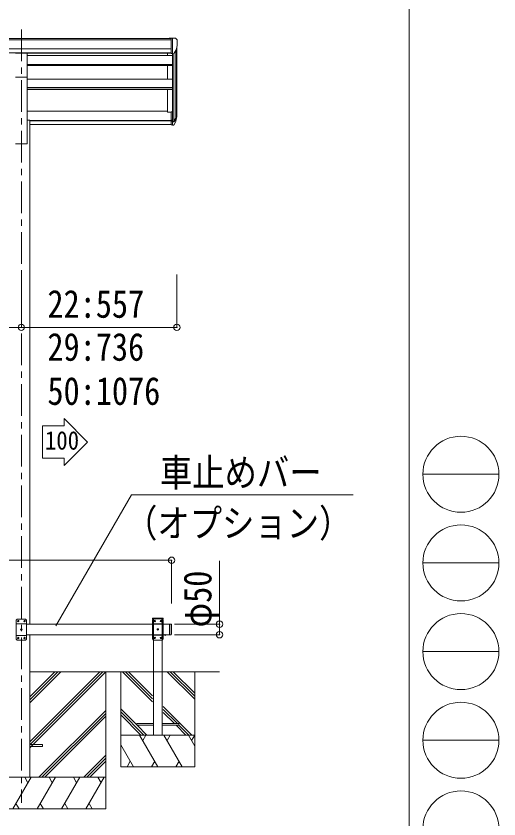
# Model space of a CAD drawing. Units: millimetres, scale not verified. Extents: x -8385 to 8479, y -5853 to 5787.
# Drawn here: x 6193 to 8479, y -2715 to 1088 of the extents above; entities that cross this region are included whole.
import ezdxf
from ezdxf.enums import TextEntityAlignment as Align

# ---------------------------------------------------------------- set-up
doc = ezdxf.new("R2010")
doc.units = ezdxf.units.MM
doc.header["$LTSCALE"] = 30
doc.header["$PDMODE"] = 32
doc.header["$PDSIZE"] = 30
doc.linetypes.add('CHAIN1', pattern=[8, 5, -1, 1, -1])
for name, color, linetype, lineweight in [('0-0_0', 7, 'Continuous', 9), ('0-2_部品', 4, 'Continuous', 9), ('0-3_ELV2', 4, 'Continuous', 9), ('0-4_TABLE1', 7, 'Continuous', 9), ('0-5_DIM1', 3, 'Continuous', 9), ('0-6_OTH_LINE', 7, 'Continuous', 9), ('F-0_240', 7, 'Continuous', 9)]:
    doc.layers.add(name, color=color, linetype=linetype, lineweight=lineweight)
doc.styles.add('ＭＳ ゴシック', font='')
doc.styles.get('ＭＳ ゴシック').set_extended_font_data('MS Gothic')

msp = doc.modelspace()

# ---------------------------------------------------------------- linework, layer by layer
at = {"layer": '0-0_0'}
for p, q in [((6257.9, -2377.65), (6617.77, -2017.78)), ((6257.9, -2349.36), (6589.48, -2017.78)), ((6257.9, -2363.51), (6603.63, -2017.78)), ((6257.9, -2165.52), (6405.64, -2017.78)), ((6257.9, -2151.38), (6391.49, -2017.78)), ((6257.9, -2137.23), (6377.35, -2017.78)), ((6618.5, -2017.78), (6618.5, -2667.78)), ((6689.4, -2467.79), (6689.4, -2017.78)), ((6839.4, -2160.55), (6696.63, -2017.78)), ((6839.4, -2146.41), (6710.78, -2017.78)), ((6839.4, -2132.27), (6724.92, -2017.78)), ((7039.4, -2148.42), (6908.77, -2017.78)), ((7039.4, -2134.27), (6922.91, -2017.78)), ((7039.4, -2120.13), (6937.05, -2017.78)), ((7039.4, -2017.78), (7039.4, -2467.79)), ((6301.61, -2517.78), (6618.5, -2200.9)), ((6764.4, -2269.4), (6689.4, -2194.4)), ((7024.92, -2317.79), (6889.4, -2182.26)), ((6956.78, -2263.79), (6889.4, -2196.41)), ((6315.75, -2517.78), (6618.5, -2215.04)), ((6329.9, -2517.78), (6618.5, -2229.18)), ((6798.65, -2317.79), (6689.4, -2208.54)), ((6784.51, -2317.79), (6689.4, -2222.68)), ((6942.64, -2263.79), (6889.4, -2210.55)), ((6812.79, -2317.79), (6766.79, -2271.79)), ((6996.64, -2317.79), (6950.64, -2271.79)), ((7010.78, -2317.79), (6964.4, -2271.41)), ((7039.4, -2317.79), (6689.4, -2317.79)), ((6864.4, -2467.78), (6777.79, -2317.79)), ((6792.8, -2343.77), (6807.8, -2317.78)), ((6979.87, -2467.78), (6893.26, -2317.78)), ((6908.27, -2343.77), (6923.27, -2317.79)), ((7039.4, -2370.9), (7008.73, -2317.78)), ((7023.74, -2343.77), (7038.74, -2317.79)), ((6748.93, -2467.78), (6689.4, -2364.68)), ((6513.75, -2517.78), (6618.5, -2413.03)), ((6527.89, -2517.78), (6618.5, -2427.17)), ((6542.03, -2517.78), (6618.5, -2441.31)), ((7039.4, -2467.79), (6689.4, -2467.79)), ((6733.93, -2441.8), (6718.93, -2467.78)), ((6849.4, -2441.8), (6834.4, -2467.78)), ((6964.87, -2441.81), (6949.87, -2467.78)), ((6618.5, -2517.78), (5818.5, -2517.78)), ((6177.62, -2667.78), (6264.22, -2517.78)), ((6249.22, -2543.77), (6234.22, -2517.78)), ((6293.09, -2667.78), (6379.69, -2517.78)), ((6364.69, -2543.77), (6349.69, -2517.78)), ((6408.56, -2667.78), (6495.16, -2517.78)), ((6465.16, -2517.78), (6480.16, -2543.76)), ((6524.03, -2667.78), (6610.63, -2517.78)), ((6580.63, -2517.78), (6595.63, -2543.76)), ((6192.62, -2641.8), (6207.62, -2667.78)), ((6308.09, -2641.8), (6323.09, -2667.78)), ((6423.56, -2641.8), (6438.56, -2667.78)), ((6539.03, -2641.8), (6554.03, -2667.78))]:
    msp.add_line(p, q, dxfattribs=at)
msp.add_lwpolyline([(5818.5, -2017.78), (5818.5, -2667.78), (6618.5, -2667.78)], dxfattribs=at)
at = {"layer": '0-2_部品'}
for p, q in [((6257.9, -2363.28), (6318.5, -2363.28)), ((6257.9, -2372.28), (6318.5, -2372.28)), ((6318.5, -2363.28), (6318.5, -2372.28))]:
    msp.add_line(p, q, dxfattribs=at)
at = {"layer": '0-3_ELV2'}
for p, q in [((6839.1, -1767.78), (6839.21, -1765.73)), ((6839.1, -1767.78), (6889.7, -1767.78)), ((6844.4, -1767.79), (6839.4, -1772.79)), ((6839.4, -1862.79), (6839.4, -1772.79)), ((6840.21, -1764.78), (6888.59, -1764.78)), ((6844.4, -2317.78), (6844.4, -1767.78)), ((6848.14, -1778.21), (6847.3, -1778.21)), ((6850.66, -1777.37), (6851.5, -1777.37)), ((6878.14, -1778.21), (6877.3, -1778.21)), ((6880.66, -1777.37), (6881.5, -1777.37)), ((6884.4, -2317.78), (6884.4, -1767.78)), ((6889.4, -1772.79), (6889.4, -1862.79)), ((6889.7, -1767.78), (6889.59, -1765.73)), ((6839.4, -1790.49), (6889.4, -1790.49)), ((6863.14, -1818.21), (6862.3, -1818.21)), ((6865.66, -1817.37), (6866.5, -1817.37)), ((6839.4, -1845.09), (6889.4, -1845.09)), ((6848.14, -1858.21), (6847.3, -1858.21)), ((6850.66, -1857.37), (6851.5, -1857.37)), ((6878.14, -1858.21), (6877.3, -1858.21)), ((6880.66, -1857.37), (6881.5, -1857.37)), ((6884.4, -1867.79), (6889.4, -1862.79)), ((6764.4, -2271.79), (6764.4, -2263.79)), ((6764.4, -2263.79), (6844.4, -2263.79)), ((6844.4, -2271.79), (6764.4, -2271.79)), ((6884.4, -2263.79), (6964.4, -2263.79)), ((6964.4, -2271.79), (6884.4, -2271.79)), ((6964.4, -2263.79), (6964.4, -2271.79))]:
    msp.add_line(p, q, dxfattribs=at)
for points in [[(6844.4, -1767.79), (6884.4, -1767.79), (6889.4, -1772.79)], [(6847.3, -1778.21), (6847.3, -1777.37), (6848.14, -1777.37)], [(6848.98, -1776.53), (6848.98, -1775.69), (6849.82, -1775.69), (6849.82, -1776.53)], [(6849.82, -1779.05), (6849.82, -1779.89), (6848.98, -1779.89), (6848.98, -1779.05)], [(6851.5, -1777.37), (6851.5, -1778.21), (6850.66, -1778.21)], [(6877.3, -1778.21), (6877.3, -1777.37), (6878.14, -1777.37)], [(6878.98, -1776.53), (6878.98, -1775.69), (6879.82, -1775.69), (6879.82, -1776.53)], [(6879.82, -1779.05), (6879.82, -1779.89), (6878.98, -1779.89), (6878.98, -1779.05)], [(6881.5, -1777.37), (6881.5, -1778.21), (6880.66, -1778.21)], [(6862.3, -1818.21), (6862.3, -1817.37), (6863.14, -1817.37)], [(6863.98, -1816.53), (6863.98, -1815.69), (6864.82, -1815.69), (6864.82, -1816.53)], [(6864.82, -1819.05), (6864.82, -1819.89), (6863.98, -1819.89), (6863.98, -1819.05)], [(6866.5, -1817.37), (6866.5, -1818.21), (6865.66, -1818.21)], [(6884.4, -1867.79), (6844.4, -1867.79), (6839.4, -1862.79)], [(6847.3, -1858.21), (6847.3, -1857.37), (6848.14, -1857.37)], [(6848.98, -1856.53), (6848.98, -1855.69), (6849.82, -1855.69), (6849.82, -1856.53)], [(6849.82, -1859.05), (6849.82, -1859.89), (6848.98, -1859.89), (6848.98, -1859.05)], [(6851.5, -1857.37), (6851.5, -1858.21), (6850.66, -1858.21)], [(6877.3, -1858.21), (6877.3, -1857.37), (6878.14, -1857.37)], [(6878.98, -1856.53), (6878.98, -1855.69), (6879.82, -1855.69), (6879.82, -1856.53)], [(6879.82, -1859.05), (6879.82, -1859.89), (6878.98, -1859.89), (6878.98, -1859.05)], [(6881.5, -1857.37), (6881.5, -1858.21), (6880.66, -1858.21)]]:
    msp.add_lwpolyline(points, dxfattribs=at)
for centre in [(6849.4, -1777.79), (6879.4, -1777.79), (6864.4, -1817.79), (6849.4, -1857.79), (6879.4, -1857.79)]:
    msp.add_circle(centre, 3.5, dxfattribs=at)
for centre, radius, start, end in [((6840.21, -1765.78), 1, 90, 176.99989), ((6848.14, -1776.53), 0.84, 270, 0), ((6848.14, -1779.05), 0.84, 0, 90), ((6850.66, -1776.53), 0.84, 180, 270), ((6850.66, -1779.05), 0.84, 90, 180), ((6878.14, -1776.53), 0.84, 270, 0), ((6878.14, -1779.05), 0.84, 0, 90), ((6880.66, -1776.53), 0.84, 180, 270), ((6880.66, -1779.05), 0.84, 90, 180), ((6888.59, -1765.78), 1, 3.00006, 90), ((6863.14, -1816.53), 0.84, 270, 0), ((6863.14, -1819.05), 0.84, 0, 90), ((6865.66, -1816.53), 0.84, 180, 270), ((6865.66, -1819.05), 0.84, 90, 180), ((6848.14, -1856.53), 0.84, 270, 0), ((6848.14, -1859.05), 0.84, 0, 90), ((6850.66, -1856.53), 0.84, 180, 270), ((6850.66, -1859.05), 0.84, 90, 180), ((6878.14, -1856.53), 0.84, 270, 0), ((6878.14, -1859.05), 0.84, 0, 90), ((6880.66, -1856.53), 0.84, 180, 270), ((6880.66, -1859.05), 0.84, 90, 180)]:
    msp.add_arc(centre, radius, start, end, dxfattribs=at)
at = {"layer": '0-4_TABLE1', "color": 5, "linetype": 'CHAIN1'}
msp.add_line((6218.4, 1024.38), (6218.4, -2639.07), dxfattribs=at)
at = {"layer": '0-4_TABLE1', "color": 4}
for p, q in [((4076.9, 980.86), (6927.9, 980.86)), ((4076.9, 975.52), (6927.9, 975.52)), ((4076.9, 931.99), (6927.9, 931.99)), ((4076.9, 914.32), (6927.9, 914.32)), ((6950.12, 925.31), (6950.12, 607.08)), ((6954.4, 631.35), (6954.4, 944.11)), ((6245.9, 911.94), (6927.9, 911.94)), ((6245.9, 900.69), (6934.4, 900.69)), ((6909.4, 900.69), (6909.4, 911.94)), ((6934.4, 909.48), (6934.4, 633.52)), ((6940.4, 909.96), (6940.4, 589.08)), ((6245.9, 858.76), (6934.4, 858.76)), ((6245.9, 857.26), (6934.4, 857.26)), ((6245.9, 853.06), (6934.4, 853.06)), ((6909.4, 789.33), (6909.4, 853.06)), ((6245.9, 482.11), (6245.9, 798.9)), ((6245.91, 789.33), (6934.4, 789.33)), ((6245.9, 749.89), (6934.4, 749.89)), ((6245.9, 748.41), (6934.4, 748.41)), ((6245.9, 739.16), (6934.4, 739.16)), ((6909.4, 632.69), (6909.4, 739.16)), ((6245.9, 637.49), (6909.4, 637.49)), ((6927.9, 632.69), (6909.4, 632.69)), ((6245.9, 594.68), (6257.9, 594.68)), ((6257.9, 594.68), (6257.9, -1792.78)), ((6257.9, 593.4), (6927.9, 593.4)), ((6257.9, 592), (6927.9, 592)), ((6257.9, 574.62), (6927.9, 574.62)), ((6190.9, 482.11), (6245.9, 482.11)), ((6257.9, -1842.78), (6257.9, -2517.78))]:
    msp.add_line(p, q, dxfattribs=at)
at = {"layer": '0-4_TABLE1'}
for p, q in [((6927.9, 982.47), (6917.9, 982.38)), ((6917.9, 980.86), (6917.9, 982.38)), ((6927.9, 910.48), (6927.9, 982.47)), ((6946.4, 982.47), (6927.9, 982.47)), ((6934.4, 909.48), (6934.4, 982.47)), ((6946.4, 982.47), (6948.73, 982.32)), ((6949.49, 981.9), (6953.56, 976.09)), ((6956.4, 973.1), (6956.4, 972.47)), ((6942.02, 911.3), (6951.3, 927.36)), ((6190.9, 912.62), (6245.9, 912.62)), ((6245.9, 798.47), (6245.9, 912.62)), ((6927.9, 910.48), (6934.4, 910.48)), ((6934.4, 909.48), (6939.61, 909.8)), ((6190.9, 798.47), (6245.9, 798.47)), ((6927.9, 633.52), (6927.9, 572.45)), ((6927.9, 633.52), (6934.4, 633.52)), ((6934.4, 633.52), (6934.4, 571.63)), ((6927.9, 595.2), (6934.4, 595.2)), ((6927.9, 589.8), (6934.4, 589.8)), ((6927.9, 572.45), (6934.4, 572.45)), ((6934.4, 588.8), (6939.53, 588.8)), ((6934.4, 586.8), (6939.25, 586.8)), ((6934.4, 571.63), (6939.25, 571.63)), ((6940.83, 589.55), (6950.59, 607.97)), ((6952.01, 607.47), (6941.84, 588.3)), ((6949.42, 590.62), (6941.84, 573.13)), ((6257.9, -2017.78), (7156.41, -2017.78))]:
    msp.add_line(p, q, dxfattribs=at)
at = {"layer": '0-4_TABLE1', "color": 6}
for p, q in [((4075.4, -1489.84), (6929.4, -1489.84)), ((6929.4, -1489.84), (6929.4, -1694.46)), ((7156.41, -1792.78), (7156.41, -1492.78)), ((7156.41, -1792.78), (6943.71, -1792.78)), ((7156.41, -1842.78), (7156.41, -1792.78)), ((7156.41, -1842.78), (6943.71, -1842.78))]:
    msp.add_line(p, q, dxfattribs=at)
at = {"layer": '0-4_TABLE1', "color": 3}
for p, q in [((6198.5, -1768.31), (6193.5, -1773.31)), ((6193.5, -1773.31), (6193.5, -1863.31)), ((6238.5, -1768.31), (6198.5, -1768.31)), ((6202.24, -1777.89), (6201.4, -1777.89)), ((6204.76, -1778.73), (6205.6, -1778.73)), ((6232.24, -1777.89), (6231.4, -1777.89)), ((6234.76, -1778.73), (6235.6, -1778.73)), ((6238.5, -1768.31), (6243.5, -1773.31)), ((6243.5, -1863.31), (6243.5, -1773.31)), ((6243.5, -1791.01), (6193.5, -1791.01)), ((6217.24, -1817.89), (6216.4, -1817.89)), ((6219.76, -1818.73), (6220.6, -1818.73)), ((6243.4, -1792.78), (6919.4, -1792.78)), ((6919.4, -1792.78), (6919.4, -1842.78)), ((6919.4, -1792.78), (6927.4, -1792.78)), ((6927.4, -1792.78), (6927.4, -1842.78)), ((6929.4, -1794.78), (6927.4, -1792.78)), ((6929.4, -1794.78), (6929.4, -1840.78)), ((6243.5, -1845.61), (6193.5, -1845.61)), ((6198.5, -1868.31), (6193.5, -1863.31)), ((6202.24, -1857.89), (6201.4, -1857.89)), ((6204.76, -1858.73), (6205.6, -1858.73)), ((6232.24, -1857.89), (6231.4, -1857.89)), ((6234.76, -1858.73), (6235.6, -1858.73)), ((6238.5, -1868.31), (6243.5, -1863.31)), ((6243.4, -1842.78), (6919.4, -1842.78)), ((6893.5, -1842.78), (6905.3, -1842.78)), ((6893.5, -1842.78), (6893.5, -1843.29)), ((6893.5, -1842.78), (6893.5, -1843.29)), ((6893.5, -1843.29), (6905.3, -1843.29)), ((6896.9, -1842.78), (6901.9, -1842.78)), ((6905.3, -1842.78), (6905.3, -1843.29)), ((6919.4, -1842.78), (6927.4, -1842.78)), ((6929.4, -1840.78), (6927.4, -1842.78)), ((6198.5, -1868.31), (6238.5, -1868.31))]:
    msp.add_line(p, q, dxfattribs=at)
at = {"layer": '0-4_TABLE1', "color": 6}
msp.add_lwpolyline([(6382.11, -1799.82), (6740.2, -1179.6), (7788.92, -1179.6)], dxfattribs=at)
at = {"layer": '0-4_TABLE1', "color": 3}
for points in [[(6201.4, -1777.89), (6201.4, -1778.73), (6202.24, -1778.73)], [(6203.92, -1777.05), (6203.92, -1776.21), (6203.08, -1776.21), (6203.08, -1777.05)], [(6203.08, -1779.57), (6203.08, -1780.41), (6203.92, -1780.41), (6203.92, -1779.57)], [(6205.6, -1778.73), (6205.6, -1777.89), (6204.76, -1777.89)], [(6231.4, -1777.89), (6231.4, -1778.73), (6232.24, -1778.73)], [(6233.92, -1777.05), (6233.92, -1776.21), (6233.08, -1776.21), (6233.08, -1777.05)], [(6233.08, -1779.57), (6233.08, -1780.41), (6233.92, -1780.41), (6233.92, -1779.57)], [(6235.6, -1778.73), (6235.6, -1777.89), (6234.76, -1777.89)], [(6216.4, -1817.89), (6216.4, -1818.73), (6217.24, -1818.73)], [(6218.92, -1817.05), (6218.92, -1816.21), (6218.08, -1816.21), (6218.08, -1817.05)], [(6218.08, -1819.57), (6218.08, -1820.41), (6218.92, -1820.41), (6218.92, -1819.57)], [(6220.6, -1818.73), (6220.6, -1817.89), (6219.76, -1817.89)], [(6201.4, -1857.89), (6201.4, -1858.73), (6202.24, -1858.73)], [(6203.92, -1857.05), (6203.92, -1856.21), (6203.08, -1856.21), (6203.08, -1857.05)], [(6203.08, -1859.57), (6203.08, -1860.41), (6203.92, -1860.41), (6203.92, -1859.57)], [(6205.6, -1858.73), (6205.6, -1857.89), (6204.76, -1857.89)], [(6231.4, -1857.89), (6231.4, -1858.73), (6232.24, -1858.73)], [(6233.92, -1857.05), (6233.92, -1856.21), (6233.08, -1856.21), (6233.08, -1857.05)], [(6233.08, -1859.57), (6233.08, -1860.41), (6233.92, -1860.41), (6233.92, -1859.57)], [(6235.6, -1858.73), (6235.6, -1857.89), (6234.76, -1857.89)], [(6896.95, -1845.5), (6898.25, -1842.83), (6899.4, -1842.22)], [(6901.85, -1845.5), (6900.55, -1842.83), (6899.4, -1842.22)]]:
    msp.add_lwpolyline(points, dxfattribs=at)
for centre in [(6203.5, -1778.31), (6233.5, -1778.31), (6218.5, -1818.31), (6203.5, -1858.31), (6233.5, -1858.31)]:
    msp.add_circle(centre, 3.5, dxfattribs=at)
at = {"layer": '0-4_TABLE1'}
for centre, radius, start, end in [((6948.67, 981.33), 1, 35, 86.5), ((6754.4, 972.47), 202, 347.09739, 0), ((6953.4, 973.1), 3, 0, 87), ((6939.43, 912.8), 3, 273.5, 330), ((6821.18, 626.7), 133.22, 344.28698, 356.72013), ((6866.45, 633.92), 88.05, 342.78929, 2.77608), ((6865.74, 629.64), 89.07, 345.58812, 5.50424), ((6939.25, 589.8), 3, 270, 330), ((6939.25, 574.63), 3, 270, 330), ((6939.53, 590.3), 1.5, 270, 330)]:
    msp.add_arc(centre, radius, start, end, dxfattribs=at)
at = {"layer": '0-4_TABLE1', "color": 3}
for centre, radius, start, end in [((6202.24, -1777.05), 0.84, 270, 0), ((6202.24, -1779.57), 0.84, 0, 90), ((6204.76, -1777.05), 0.84, 180, 270), ((6204.76, -1779.57), 0.84, 90, 180), ((6232.24, -1777.05), 0.84, 270, 0), ((6232.24, -1779.57), 0.84, 0, 90), ((6234.76, -1777.05), 0.84, 180, 270), ((6234.76, -1779.57), 0.84, 90, 180), ((6217.24, -1817.05), 0.84, 270, 0), ((6217.24, -1819.57), 0.84, 0, 90), ((6219.76, -1817.05), 0.84, 180, 270), ((6219.76, -1819.57), 0.84, 90, 180), ((6202.24, -1857.05), 0.84, 270, 0), ((6202.24, -1859.57), 0.84, 0, 90), ((6204.76, -1857.05), 0.84, 180, 270), ((6204.76, -1859.57), 0.84, 90, 180), ((6232.24, -1857.05), 0.84, 270, 0), ((6232.24, -1859.57), 0.84, 0, 90), ((6234.76, -1857.05), 0.84, 180, 270), ((6234.76, -1859.57), 0.84, 90, 180), ((6899.4, -1837.86), 8.02, 222.61678, 317.38322)]:
    msp.add_arc(centre, radius, start, end, dxfattribs=at)
at = {"layer": '0-4_TABLE1', "color": 6}
for p in [(6929.4, -1489.84), (7156.41, -1792.78), (7156.41, -1842.78)]:
    msp.add_point(p, dxfattribs=at)
at = {"layer": '0-5_DIM1'}
msp.add_line((6893.5, -1842.78), (6893.5, -1843.3), dxfattribs=at)
msp.add_line((6893.5, -1842.78), (6893.5, -1843.3), dxfattribs=at)
at = {"layer": '0-6_OTH_LINE', "color": 6}
for p, q in [((6218.4, -386.92), (6218.4, -136.92)), ((6954.4, -386.92), (6954.4, -136.92)), ((6954.4, -386.92), (1186.4, -386.92))]:
    msp.add_line(p, q, dxfattribs=at)
at = {"layer": '0-6_OTH_LINE'}
for p, q in [((6421.43, -818.52), (6421.43, -853.06)), ((6421.43, -818.52), (6531.8, -929.79)), ((6421.43, -1041.63), (6531.8, -930.36)), ((6421.43, -1007.08), (6318.41, -1007.08)), ((6421.43, -1007.08), (6421.43, -1041.63))]:
    msp.add_line(p, q, dxfattribs=at)
msp.add_lwpolyline([(6421.43, -853.06), (6318.41, -853.06), (6318.41, -1007.08)], dxfattribs=at)
at = {"layer": '0-6_OTH_LINE', "color": 6}
for p in [(6218.4, -386.92), (6954.4, -386.92)]:
    msp.add_point(p, dxfattribs=at)
at = {"layer": 'F-0_240', "color": 5}
msp.add_line((8054.55, 5787.34), (8054.55, -5852.66), dxfattribs=at)
at = {"layer": 'F-0_240', "color": 4}
for p, q in [((8118.66, -1082.66), (8478.66, -1082.66)), ((8118.66, -1502.66), (8478.66, -1502.66)), ((8118.66, -1922.66), (8478.66, -1922.66)), ((8118.66, -2342.66), (8478.66, -2342.66))]:
    msp.add_line(p, q, dxfattribs=at)
for centre in [(8298.66, -1082.66), (8298.66, -1502.66), (8298.66, -1922.66), (8298.66, -2342.66), (8298.66, -2762.66)]:
    msp.add_circle(centre, 180, dxfattribs=at)

# ---------------------------------------------------------------- texts
at = {"layer": '0-4_TABLE1', "style": 'ＭＳ ゴシック', "width": 0.85}
for s, p in [('車止めバー', (6874.15, -1179.72)), ('（オプション）', (6709.15, -1419.71))]:
    msp.add_text(s, height=132, dxfattribs=at).set_placement(p, align=Align.BOTTOM_LEFT)
msp.add_text('φ50', height=132, rotation=90, dxfattribs=at).set_placement((7157.66, -1807.78), align=Align.BOTTOM_LEFT)
at = {"layer": '0-6_OTH_LINE', "style": 'ＭＳ ゴシック'}
for s, height, width, p in [('22:557', 132, 0.85, (6341.82, -380.92)), ('29:736', 132, 0.85, (6341.82, -584.6)), ('50:1076', 132, 0.85, (6341.82, -793.48)), ('100', 87.98, 0.9, (6330.04, -992.54))]:
    msp.add_text(s, height=height, dxfattribs=dict(at, width=width)).set_placement(p, align=Align.BOTTOM_LEFT)

doc.saveas('drawing.dxf')
